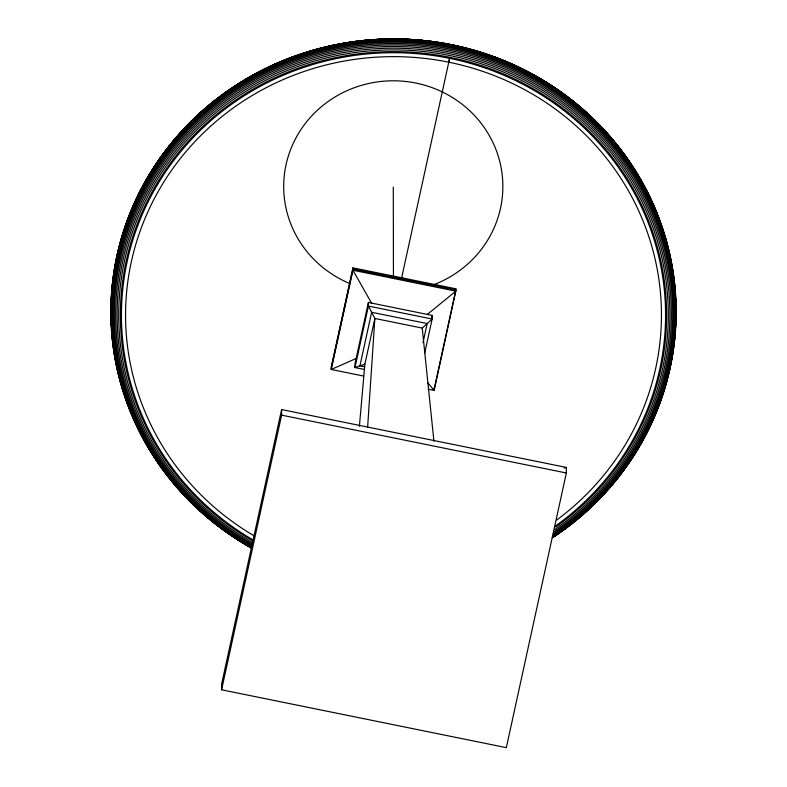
<?xml version="1.0" encoding="UTF-8"?>
<svg xmlns="http://www.w3.org/2000/svg" width="787" height="787" viewBox="0 0 787 787"><rect width="100%" height="100%" fill="white"/><g stroke="black" fill="none" stroke-linecap="round" stroke-linejoin="round"><path stroke-width="1.18" d="M367.618 427.38L374.868 318.46L368.405 306.074L368.395 302.434L432.132 315.38L432.142 319.03L424.646 353.314M359.384 426.357L364.883 364.145L374.868 318.46L422.235 328.09L432.142 319.03L368.405 306.074L354.967 367.559L364.588 369.516M281.608 409.574L221.58 684.228L221.59 689.796L506.326 747.65L566.345 472.997L566.335 467.439L281.608 409.574L281.618 415.142L221.59 689.796M428.158 389.181L434.139 390.391L455.83 291.141L455.821 288.78L352.92 267.865L331.229 367.126L331.238 369.487L363.545 376.048M331.238 368.277L352.92 269.016L455.821 289.931L434.139 389.181M368.395 302.434L354.957 363.909L354.967 367.559L364.883 364.145M401.626 277.939L449.623 58.287L448.777 62.193M423.022 342.611L427.184 323.555L371.641 312.272L359.925 365.857L364.656 366.811M431.62 317.751L432.132 315.38M455.299 291.17L455.821 288.78M427.115 314.593L455.83 291.141L352.93 270.226L352.92 267.865M356.501 358.341L331.238 369.487L352.93 270.226L371.661 303.32M564.141 468.019L566.335 467.439M281.618 415.142L566.345 472.997M427.951 383.023L434.139 390.391L434.129 388.03M422.235 328.09L433.932 441.261M393.284 187.119L393.441 276.089M254.053 535.79A267.944 258.441 -0.1 0 1 183.489 154.616A267.944 258.441 -0.1 0 1 584.347 133.652A267.944 258.441 -0.1 0 1 556.822 519.951M399.373 277.624A39.281 37.884 -0.1 0 1 404.921 278.834M253.266 540.049A272.076 262.435 -0.1 0 1 180.626 151.743A272.076 262.435 -0.1 0 1 589.247 132.846A272.076 262.435 -0.1 0 1 555.347 526.08M252.725 540.885A273.128 263.448 -0.1 0 1 179.859 150.996A273.128 263.448 -0.1 0 1 590.142 132.226A273.128 263.448 -0.1 0 1 555.75 527.024M252.932 542.764A274.811 265.071 -0.1 0 1 178.551 149.864A274.811 265.071 -0.1 0 1 592.198 131.842A274.811 265.071 -0.1 0 1 554.746 529.612M252.391 544.043A276.394 266.596 -0.1 0 1 177.429 148.566A276.394 266.596 -0.1 0 1 593.851 131.104A276.394 266.596 -0.1 0 1 554.658 531.363M251.643 545.007A277.86 268.013 -0.1 0 1 176.839 146.766A277.86 268.013 -0.1 0 1 596.133 131.124A277.86 268.013 -0.1 0 1 553.34 533.753M250.964 545.794A279.178 269.282 -0.1 0 1 176.072 145.359A279.178 269.282 -0.1 0 1 597.658 130.534A279.178 269.282 -0.1 0 1 553.084 535.17M251.456 546.995A280.31 270.374 -0.1 0 1 174.93 144.641A280.31 270.374 -0.1 0 1 598.759 129.737A280.31 270.374 -0.1 0 1 552.71 536.4M251.24 547.526A281.234 271.269 -0.1 0 1 174.34 143.529A281.234 271.269 -0.1 0 1 599.94 129.245A281.234 271.269 -0.1 0 1 552.218 537.423M250.886 547.693A281.943 271.948 -0.1 0 1 173.789 142.683A281.943 271.948 -0.1 0 1 600.451 128.37A281.943 271.948 -0.1 0 1 552.612 537.57M251.712 548.234A282.405 272.4 -0.1 0 1 172.933 142.545A282.405 272.4 -0.1 0 1 600.56 127.376A282.405 272.4 -0.1 0 1 552.789 537.551M251.604 547.929A282.631 272.607 -0.1 0 1 172.766 141.926A282.631 272.607 -0.1 0 1 600.727 126.746A282.631 272.607 -0.1 0 1 552.917 537.236M675.708 298.086A282.553 272.538 -0.1 0 1 646.029 433.844M645.478 434.916A282.553 272.538 -0.1 0 1 642.005 441.291M640.815 443.406A282.553 272.538 -0.1 0 1 636.457 450.744M634.509 453.853A282.553 272.538 -0.1 0 1 629.787 461.034M627.692 464.074A282.553 272.538 -0.1 0 1 615.06 480.739M613.486 482.628A282.553 272.538 -0.1 0 1 607.082 490.026M605.449 491.836A282.553 272.538 -0.1 0 1 603.796 493.626M601.337 496.233A282.553 272.538 -0.1 0 1 594.559 503.09M570.693 523.896A282.553 272.538 -0.1 0 1 568.755 525.382M565.823 527.585A282.553 272.538 -0.1 0 1 563.866 529.031M560.895 531.166A282.553 272.538 -0.1 0 1 552.868 536.655M243.173 542.41A282.553 272.538 -0.1 0 1 240.045 540.482M235.903 537.855A282.553 272.538 -0.1 0 1 232.824 535.829M228.771 533.074A282.553 272.538 -0.1 0 1 225.771 530.969M215.992 523.689A282.553 272.538 -0.1 0 1 213.129 521.437M209.381 518.377A282.553 272.538 -0.1 0 1 206.607 516.056M201.118 511.255A282.553 272.538 -0.1 0 1 189.529 500.247M187.798 498.486A282.553 272.538 -0.1 0 1 184.374 494.925M181.02 491.295A282.553 272.538 -0.1 0 1 179.367 489.465M173.711 482.923A282.553 272.538 -0.1 0 1 165.29 472.348M163.096 469.406A282.553 272.538 -0.1 0 1 160.941 466.445M156.111 459.47A282.553 272.538 -0.1 0 1 124.917 396.314M124.533 395.153A282.553 272.538 -0.1 0 1 111.429 327.599M111.361 326.379A282.553 272.538 -0.1 0 1 378.232 39.478A282.553 272.538 -0.1 0 1 675.639 296.866M675.826 317.446A282.405 272.391 -0.1 0 1 675.551 324.854M675.413 327.313A282.405 272.391 -0.1 0 1 674.862 334.721M674.626 337.18A282.405 272.391 -0.1 0 1 673.79 344.549M673.298 348.218A282.405 272.391 -0.1 0 1 672.364 354.298M671.95 356.727A282.405 272.391 -0.1 0 1 670.583 363.948M669.826 367.519A282.405 272.391 -0.1 0 1 666.028 382.718M664.671 387.381A282.405 272.391 -0.1 0 1 650.721 423.77M648.626 428.138A282.405 272.391 -0.1 0 1 645.891 433.529M633.712 454.561A282.405 272.391 -0.1 0 1 631.026 458.673M619.536 474.63A282.405 272.391 -0.1 0 1 617.254 477.532M194.91 505.067A282.405 272.391 -0.1 0 1 192.264 502.5M169.166 476.853A282.405 272.391 -0.1 0 1 166.893 473.961M156.239 459.136A282.405 272.391 -0.1 0 1 141.886 435.073M139.083 429.633A282.405 272.391 -0.1 0 1 133.377 417.454M130.996 411.857A282.405 272.391 -0.1 0 1 127.474 402.826M124.68 394.858A282.405 272.391 -0.1 0 1 118.266 372.389M117.706 369.979A282.405 272.391 -0.1 0 1 115.679 360.279M115.227 357.849A282.405 272.391 -0.1 0 1 113.672 348.08M113.338 345.631A282.405 272.391 -0.1 0 1 112.61 339.522M112.354 337.082A282.405 272.391 -0.1 0 1 111.577 327.333M111.508 326.123A282.405 272.391 -0.1 0 1 378.242 39.38A282.405 272.391 -0.1 0 1 675.492 296.62M675.551 297.84A282.405 272.391 -0.1 0 1 675.826 305.159M675.876 307.609A282.405 272.391 -0.1 0 1 675.876 314.987M675.6 317.191A282.179 272.174 -0.1 0 1 675.492 320.889M675.108 328.287A282.179 272.174 -0.1 0 1 674.931 330.756M674.4 336.915A282.179 272.174 -0.1 0 1 674.006 340.594M673.072 347.943A282.179 272.174 -0.1 0 1 672.531 351.592M671.518 357.652A282.179 272.174 -0.1 0 1 670.839 361.263M664.454 387.076A282.179 272.174 -0.1 0 1 662.634 392.87M648.419 427.794A282.179 272.174 -0.1 0 1 645.694 433.184M112.58 336.816A282.179 272.174 -0.1 0 1 112.354 334.377M111.734 325.857A282.179 272.174 -0.1 0 1 111.508 320.998M111.4 317.338A282.179 272.174 -0.1 0 1 111.321 311.199M111.37 306.281A282.179 272.174 -0.1 0 1 111.508 301.352M111.734 296.424A282.179 272.174 -0.1 0 1 112.059 291.495M112.482 286.566A282.179 272.174 -0.1 0 1 113.131 280.428M113.584 276.749A282.179 272.174 -0.1 0 1 114.469 270.659M115.059 267.019A282.179 272.174 -0.1 0 1 116.161 260.989M116.879 257.398A282.179 272.174 -0.1 0 1 416.421 39.852A282.179 272.174 -0.1 0 1 675.492 301.254M675.659 308.593A282.179 272.174 -0.1 0 1 675.669 311.042M111.695 317.082A281.874 271.879 -0.1 0 1 111.646 314.643M111.97 297.427A281.874 271.879 -0.1 0 1 112.108 294.968M113.731 277.772A281.874 271.879 -0.1 0 1 114.223 274.102M115.355 266.823A281.874 271.879 -0.1 0 1 115.778 264.412M117.174 257.211A281.874 271.879 -0.1 0 1 117.686 254.84M117.952 253.65A281.874 271.879 -0.1 0 1 305.946 52.454M307.097 52.099A281.874 271.879 -0.1 0 1 629.639 162.388M630.308 163.391A281.874 271.879 -0.1 0 1 631.646 165.408M634.912 170.513A281.874 271.879 -0.1 0 1 641.73 182.043M644.642 187.404A281.874 271.879 -0.1 0 1 662.201 228.712M665.084 238.067A281.874 271.879 -0.1 0 1 665.753 240.438M667.337 246.39A281.874 271.879 -0.1 0 1 668.497 251.181M670.081 258.431A281.874 271.879 -0.1 0 1 670.563 260.851M673.446 279.119A281.874 271.879 -0.1 0 1 674.115 285.219M674.646 291.308A281.874 271.879 -0.1 0 1 674.813 293.738M118.581 252.302A281.5 271.525 -0.1 0 1 120.008 246.37M123.293 234.536A281.5 271.525 -0.1 0 1 125.153 228.653M128.409 219.317A281.5 271.525 -0.1 0 1 130.632 213.533M135.453 202.161A281.5 271.525 -0.1 0 1 138.059 196.573M142.467 187.818A281.5 271.525 -0.1 0 1 146.51 180.41M148.32 177.262A281.5 271.525 -0.1 0 1 152.088 171.015M154.045 167.916A281.5 271.525 -0.1 0 1 157.4 162.801M160.882 157.764A281.5 271.525 -0.1 0 1 165.211 151.812M167.434 148.881A281.5 271.525 -0.1 0 1 171.222 144.06M172.766 142.162A281.5 271.525 -0.1 0 1 179.898 133.82M181.522 132.009A281.5 271.525 -0.1 0 1 306.054 52.562M307.215 52.208A281.5 271.525 -0.1 0 1 380.721 39.409M383.151 39.311A281.5 271.525 -0.1 0 1 423.721 40.688M426.17 40.954A281.5 271.525 -0.1 0 1 581.504 108.537M585.164 111.754A281.5 271.525 -0.1 0 1 598.435 124.474M600.147 126.245A281.5 271.525 -0.1 0 1 604.357 130.731M606.836 133.475A281.5 271.525 -0.1 0 1 609.276 136.24M613.25 140.932A281.5 271.525 -0.1 0 1 627.967 160.361M644.878 188.418A281.5 271.525 -0.1 0 1 645.999 190.582M647.101 192.766A281.5 271.525 -0.1 0 1 654.223 208.25M657.824 217.232A281.5 271.525 -0.1 0 1 661.07 226.272M151.193 173.071A281.057 271.102 -0.1 0 1 152.471 171.005M164.109 153.799A281.057 271.102 -0.1 0 1 165.565 151.832M185.968 127.622A281.057 271.102 -0.1 0 1 187.65 125.861M190.198 123.254A281.057 271.102 -0.1 0 1 191.92 121.523M194.546 118.955A281.057 271.102 -0.1 0 1 196.317 117.263M198.098 115.581A281.057 271.102 -0.1 0 1 200.813 113.082M202.643 111.429A281.057 271.102 -0.1 0 1 205.427 108.99M207.296 107.376A281.057 271.102 -0.1 0 1 210.129 104.986M212.037 103.422A281.057 271.102 -0.1 0 1 214.93 101.09M216.868 99.565A281.057 271.102 -0.1 0 1 240.025 83.324M241.038 82.694A281.057 271.102 -0.1 0 1 257.831 73.014M259.985 71.873A281.057 271.102 -0.1 0 1 267.639 68.036M269.852 66.984A281.057 271.102 -0.1 0 1 276.542 63.924M278.785 62.94A281.057 271.102 -0.1 0 1 295.843 56.221M301.588 54.234A281.057 271.102 -0.1 0 1 306.192 52.739M308.504 52.021A281.057 271.102 -0.1 0 1 310.826 51.322M316.679 49.65A281.057 271.102 -0.1 0 1 319.04 49.02M321.401 48.401A281.057 271.102 -0.1 0 1 332.153 45.862M334.564 45.361A281.057 271.102 -0.1 0 1 345.454 43.315M347.884 42.921A281.057 271.102 -0.1 0 1 353.973 42.026M356.413 41.701A281.057 271.102 -0.1 0 1 362.512 40.983M364.952 40.727A281.057 271.102 -0.1 0 1 367.381 40.501M369.821 40.285A281.057 271.102 -0.1 0 1 377.101 39.783M383.171 39.507A281.057 271.102 -0.1 0 1 389.27 39.35M392.939 39.32A281.057 271.102 -0.1 0 1 400.308 39.399M403.997 39.507A281.057 271.102 -0.1 0 1 410.155 39.793M415.074 40.117A281.057 271.102 -0.1 0 1 421.222 40.639M426.121 41.15A281.057 271.102 -0.1 0 1 432.22 41.908M437.08 42.596A281.057 271.102 -0.1 0 1 441.91 43.364M446.701 44.22A281.057 271.102 -0.1 0 1 451.472 45.144M452.653 45.39A281.057 271.102 -0.1 0 1 520.669 68.646M522.873 69.738A281.057 271.102 -0.1 0 1 527.251 71.971M530.517 73.703A281.057 271.102 -0.1 0 1 534.845 76.083M538.072 77.923A281.057 271.102 -0.1 0 1 549.7 85.026M552.818 87.062A281.057 271.102 -0.1 0 1 557.944 90.554M560.974 92.689A281.057 271.102 -0.1 0 1 564.968 95.601M567.929 97.824A281.057 271.102 -0.1 0 1 571.805 100.844M574.677 103.146A281.057 271.102 -0.1 0 1 580.294 107.839M596.389 122.792A281.057 271.102 -0.1 0 1 598.11 124.543M599.822 126.314A281.057 271.102 -0.1 0 1 603.196 129.885M606.502 133.524A281.057 271.102 -0.1 0 1 608.931 136.289M624.819 156.416A281.057 271.102 -0.1 0 1 627.603 160.371M221.108 96.732A280.556 270.61 -0.1 0 1 223.085 95.257M339.492 44.662A280.556 270.61 -0.1 0 1 341.902 44.22M383.19 39.783A280.556 270.61 -0.1 0 1 385.62 39.704M394.169 39.596A280.556 270.61 -0.1 0 1 396.618 39.616M403.977 39.783A280.556 270.61 -0.1 0 1 406.436 39.881M415.034 40.393A280.556 270.61 -0.1 0 1 417.494 40.58M426.062 41.426A280.556 270.61 -0.1 0 1 428.502 41.701M437.001 42.862A280.556 270.61 -0.1 0 1 439.412 43.236M446.613 44.485A280.556 270.61 -0.1 0 1 448.993 44.938M452.545 45.656A280.556 270.61 -0.1 0 1 491.334 56.575M501.624 60.491A280.556 270.61 -0.1 0 1 520.443 68.872M575.297 104.071A280.556 270.61 -0.1 0 1 578.101 106.412M349.064 283.212A109.59 105.704 -0.1 0 1 307.874 120.273A109.59 105.704 -0.1 0 1 481.703 124.041A109.59 105.704 -0.1 0 1 432.919 285.022"/></g></svg>
